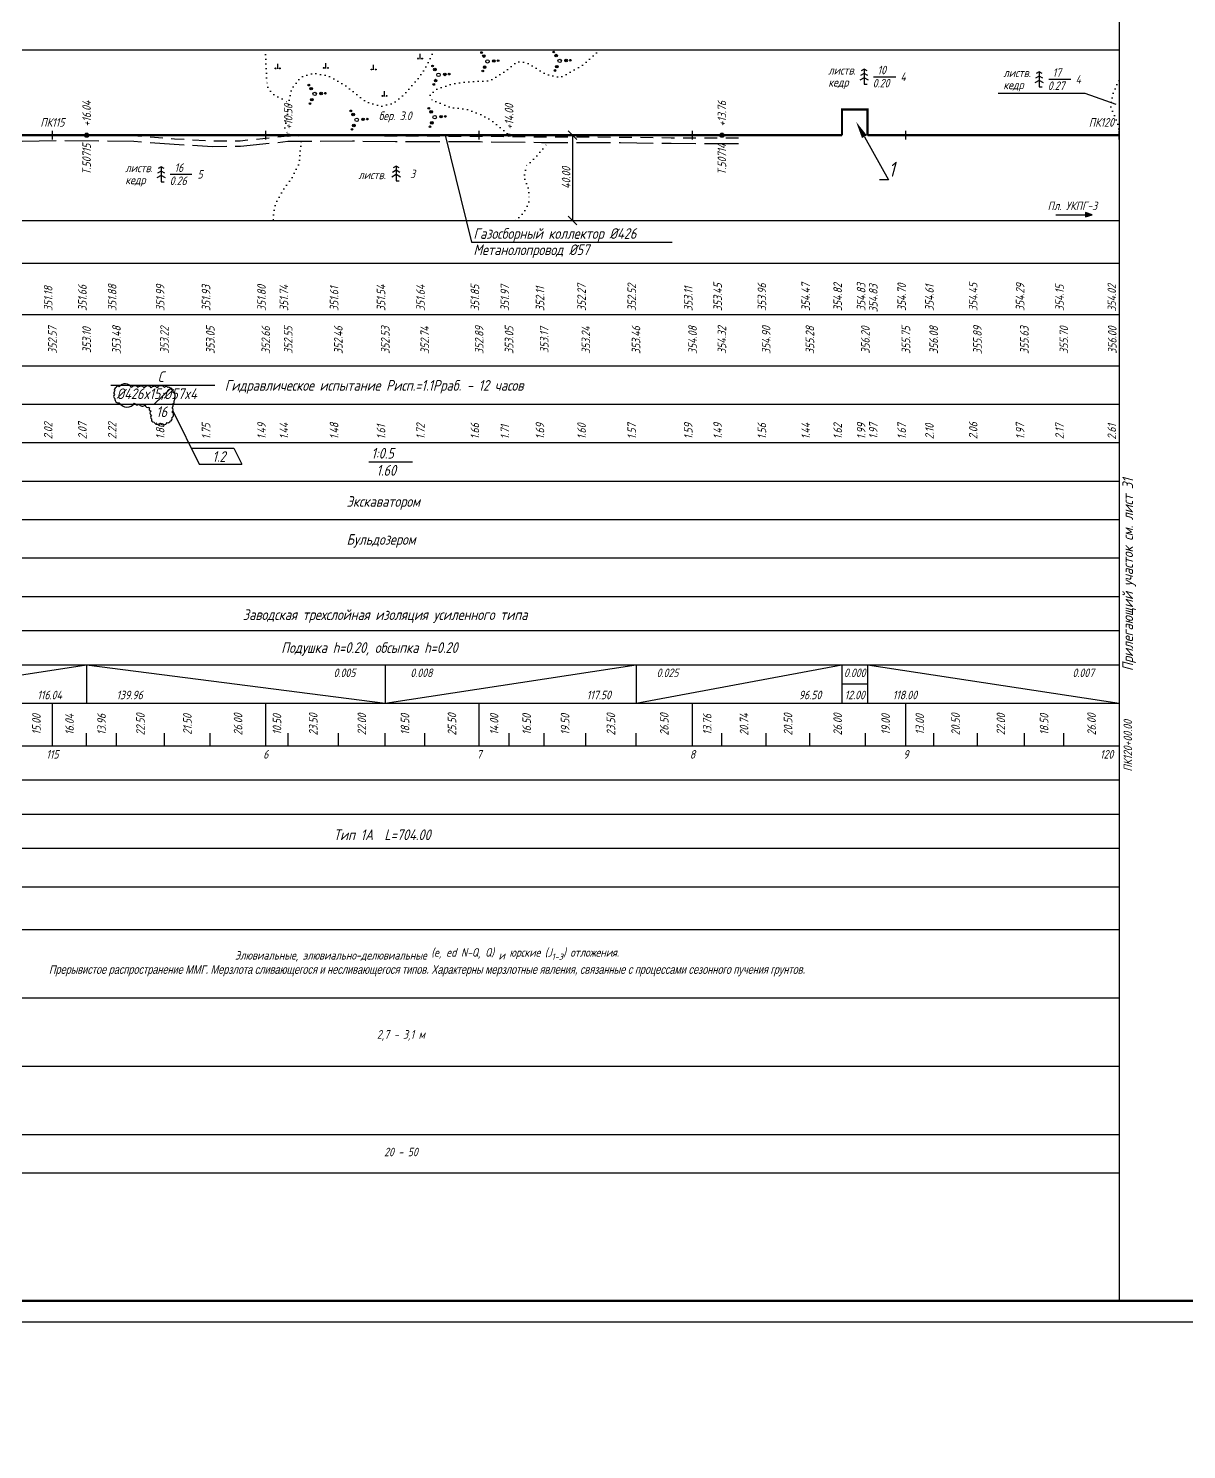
# Model space of a CAD drawing. Extents: x 0 to 1709, y -39 to 624.
# Drawn here: x 866.8 to 1138.2, y 0 to 332.8 of the extents above; entities that cross this region are included whole.
import ezdxf
from ezdxf import colors
from ezdxf.entities.mleader import LeaderData, LeaderLine
from ezdxf.enums import TextEntityAlignment as Align
from ezdxf.math import Vec2, Vec3

# ---------------------------------------------------------------- set-up
doc = ezdxf.new("R2010")
doc.units = 0
for name, pattern in [('ИИDash_30_20', [5, 3, -2]), ('ИИDash_80_20', [10, 8, -2]), ('ИИDot', [1, 0, -1])]:
    doc.linetypes.add(name, pattern=pattern)
for name, color, linetype in [('изм.1', 232, 'Continuous'), ('Отметки красные', 7, 'Continuous'), ('Подвал', 7, 'Continuous'), ('ТХ-Л', 140, 'Continuous')]:
    doc.layers.add(name, color=color, linetype=linetype)
doc.layers.add('ИИ_ОФОРМЛЕНИЕ_025', color=7, linetype='Continuous', lineweight=25)
doc.layers.add('ИИ_ПРОФИЛЬ_025', color=7, linetype='Continuous', lineweight=25)
doc.styles.add('1', font='simplex.shx', dxfattribs={"width": 0.8, "height": 1.5})
doc.styles.add('VNIPISIMPLEXCUR', font='simplex.shx', dxfattribs={"width": 0.8, "oblique": 15})
doc.dimstyles.new('ИИ-1000-м-dm$0', dxfattribs={"dimtxt": 2.5, "dimasz": 2.5, "dimexe": 1.25, "dimexo": 0, "dimgap": 1, "dimtad": 1, "dimtoh": 1, "dimzin": 1, "dimdsep": 46, "dimtxsty": 'VNIPISIMPLEXCUR', "dimblk": 'OBLIQUE', "dimcen": 2.5, "dimaunit": 1, "dimazin": 0, "dimtfac": 1, "dimtmove": 1, "dimatfit": 2, "dimfxl": 1, "dimarcsym": 0})
doc.dimstyles.new('ИИ-1000-м-dm$2', dxfattribs={"dimtxt": 2.5, "dimasz": 2.5, "dimexe": 1.25, "dimexo": 0, "dimgap": 1, "dimtad": 2, "dimtoh": 1, "dimzin": 1, "dimdsep": 46, "dimtxsty": 'VNIPISIMPLEXCUR', "dimcen": 2.5, "dimaunit": 1, "dimazin": 0, "dimtfac": 1, "dimtmove": 1, "dimatfit": 2, "dimfxl": 1, "dimarcsym": 0})

# ---------------------------------------------------------------- blocks, each defined once
blk = doc.blocks.new('ИИ053952')
at = {"linetype": 'Continuous', "lineweight": 25}
h = blk.add_hatch(color=0, dxfattribs=at)
edge = h.paths.add_edge_path()
edge.add_arc((-1.31, 2.13), 0.2, 0, 360)
h = blk.add_hatch(color=0, dxfattribs=at)
edge = h.paths.add_edge_path()
edge.add_arc((-0.79, 1.28), 0.3, 0, 360)
h = blk.add_hatch(color=0, dxfattribs=at)
edge = h.paths.add_edge_path()
edge.add_arc((1.5, 0.04), 0.3, 0, 360)
h = blk.add_hatch(color=0, dxfattribs=at)
edge = h.paths.add_edge_path()
edge.add_arc((2.5, 0.07), 0.2, 0, 360)
h = blk.add_hatch(color=0, dxfattribs=at)
edge = h.paths.add_edge_path()
edge.add_arc((-1.19, -2.2), 0.2, 0, 360)
h = blk.add_hatch(color=0, dxfattribs=at)
edge = h.paths.add_edge_path()
edge.add_arc((-0.71, -1.32), 0.3, 0, 360)
at = {"color": 0, "linetype": 'Continuous', "lineweight": 25}
for centre, radius in [((-1.31, 2.13), 0.2), ((-0.79, 1.28), 0.3), ((0, 0), 0.4), ((1.5, 0.04), 0.3), ((2.5, 0.07), 0.2), ((-1.19, -2.2), 0.2), ((-0.71, -1.32), 0.3)]:
    blk.add_circle(centre, radius, dxfattribs=at)
blk = doc.blocks.new('ИИ05407')
at = {"linetype": 'Continuous', "lineweight": 25}
h = blk.add_hatch(color=0, dxfattribs=at)
edge = h.paths.add_edge_path()
edge.add_arc((-0.5, 0.1), 0.1, 0, 360)
h = blk.add_hatch(color=0, dxfattribs=at)
edge = h.paths.add_edge_path()
edge.add_arc((0.5, 0.1), 0.1, 0, 360)
at = {"color": 0, "linetype": 'Continuous', "lineweight": 25}
blk.add_lwpolyline([(0, 0), (0, 1.2)], dxfattribs=at)
for centre in [(-0.5, 0.1), (0.5, 0.1)]:
    blk.add_circle(centre, 0.1, dxfattribs=at)
blk = doc.blocks.new('ИИ15008')
at = {"linetype": 'Continuous', "lineweight": 25}
blk.add_hatch(color=0, dxfattribs=at).paths.add_polyline_path([(0, 0), (1.5, -0.5), (1.5, 0.5)])
at = {"color": 0, "linetype": 'Continuous', "lineweight": 25}
blk.add_lwpolyline([(0, 0), (1.5, -0.5), (1.5, 0.5)], close=True, dxfattribs=at)
blk.add_lwpolyline([(8.5, 0), (0, 0)], dxfattribs=at)
blk = doc.blocks.new('ИИ053672А')
at = {"color": 0, "linetype": 'Continuous'}
for points in [[(0.7, 3.1), (0, 3.5), (-0.7, 3.1)], [(0, 3.5), (0, 0), (0.7, 0)], [(1, 0.92), (0, 1.5), (-1, 0.92)], [(0.85, 2.01), (0, 2.5), (-0.85, 2.01)]]:
    blk.add_lwpolyline(points, dxfattribs=at)
at = {"color": 0, "linetype": 'Continuous', "style": 'VNIPISIMPLEXCUR', "oblique": 15, "width": 0.8}
blk.add_attdef('RACE1', text='', height=2, dxfattribs=at).set_placement((-2, 2.25), align=Align.RIGHT)
blk.add_attdef('HEIGHT', (2, 2.25), '', height=2, dxfattribs=at)
blk.add_attdef('RACE2', text='', height=2, dxfattribs=at).set_placement((-2, 1.25), align=Align.TOP_RIGHT)
blk.add_attdef('THICKNESS', text='', height=2, dxfattribs=at).set_placement((2, 1.25), align=Align.TOP_LEFT)
blk.add_attdef('DISTANCE', text='', height=2, dxfattribs=at).set_placement((8.5, 1.75), align=Align.MIDDLE_LEFT)
blk = doc.blocks.new('ИИ03А2Х4')
at = {"color": 0, "linetype": 'Continuous', "lineweight": 25}
blk.add_lwpolyline([(0, 0), (0, 594), (1682, 594), (1682, 0)], close=True, dxfattribs=at)
at = {"color": 0, "linetype": 'Continuous', "lineweight": 50}
blk.add_lwpolyline([(20, 5), (20, 589), (1677, 589), (1677, 5)], close=True, dxfattribs=at)
at = {"color": 0, "linetype": 'Continuous', "style": 'VNIPISIMPLEXCUR', "oblique": 15, "width": 0.8, "flags": 8}
blk.add_attdef('FORMAT', text='', height=2.5, dxfattribs=at).set_placement((1677, 1.25), align=Align.RIGHT)
blk = doc.blocks.new('ИИ15002')
at = {"linetype": 'Continuous', "lineweight": 25}
h = blk.add_hatch(color=0, dxfattribs=at)
edge = h.paths.add_edge_path()
edge.add_arc((0, 0), 0.3, 0, 360)
at = {"color": 0, "linetype": 'Continuous', "lineweight": 25}
blk.add_circle((0, 0), 0.3, dxfattribs=at)
at = {"color": 0, "linetype": 'Continuous', "style": 'VNIPISIMPLEXCUR', "oblique": 15, "width": 0.8}
blk.add_attdef('STATIONING', (1, 1.3), '', height=2, rotation=90, dxfattribs=at)
at = {"color": 7, "linetype": 'Continuous', "style": 'VNIPISIMPLEXCUR', "oblique": 15, "width": 0.8}
blk.add_attdef('HEIGHT', text='', height=2, dxfattribs=at).set_placement((0, -1.3), align=Align.TOP_CENTER)
blk = doc.blocks.new('*D28')
at = {"layer": 'Defpoints', "color": 0, "transparency": 16777216}
for p in [(776.65, 327.81), (778.93, 312.4), (122.44, 307.81), (1072.44, 307.81), (775.73, 287.81)]:
    blk.add_point(p, dxfattribs=at)
at = {"layer": 'ИИ_ПРОФИЛЬ_025', "color": 0, "lineweight": -2, "transparency": 16777216}
for p, q in [((780.01, 311.54), (784.53, 316.17)), ((784.53, 316.17), (792.1, 316.17))]:
    blk.add_line(p, q, dxfattribs=at)
blk.add_arc((776.19, 307.81), 5.34, 21.5746, 67.1139, dxfattribs=at)
at = {"layer": 'ИИ_ПРОФИЛЬ_025', "color": 0, "transparency": 16777216}
for points in [[(778.2, 312.41), (778.34, 313.06), (776.31, 313.15)], [(781.48, 309.84), (780.83, 309.71), (781.53, 307.81)]]:
    blk.add_solid(points, dxfattribs=at)
at = {"layer": 'ИИ_ПРОФИЛЬ_025', "color": 0, "transparency": 16777216, "insert": (788.56, 317.86), "char_height": 2, "attachment_point": 5, "style": 'VNIPISIMPLEXCUR'}
blk.add_mtext("88°41'", dxfattribs=at)
blk = doc.blocks.new('_Oblique')
at = {"color": 0, "linetype": 'ByBlock', "lineweight": -2}
blk.add_line((-0.5, -0.5), (0.5, 0.5), dxfattribs=at)
blk = doc.blocks.new('*D29')
at = {"layer": 'Defpoints', "color": 0, "transparency": 16777216}
for p in [(994.3, 307.81), (994.3, 287.81), (994.31, 287.81)]:
    blk.add_point(p, dxfattribs=at)
at = {"layer": 'ИИ_ПРОФИЛЬ_025', "color": 0, "lineweight": -2, "transparency": 16777216}
for p, q in [((994.3, 307.81), (995.56, 307.81)), ((994.31, 307.81), (994.31, 287.81)), ((994.3, 287.81), (995.56, 287.81))]:
    blk.add_line(p, q, dxfattribs=at)
at = {"layer": 'ИИ_ПРОФИЛЬ_025', "color": 0, "lineweight": -2, "transparency": 16777216, "xscale": 2, "yscale": 2, "zscale": 2}
for p, rotation in [((994.31, 307.81), 90), ((994.31, 287.81), 270)]:
    blk.add_blockref('_Oblique', p, dxfattribs=dict(at, rotation=rotation))
at = {"layer": 'ИИ_ПРОФИЛЬ_025', "color": 0, "transparency": 16777216, "insert": (992.81, 297.81), "char_height": 2, "attachment_point": 5, "rotation": 90, "style": 'VNIPISIMPLEXCUR'}
blk.add_mtext('40.00', dxfattribs=at)

msp = doc.modelspace()

# ---------------------------------------------------------------- linework, layer by layer
at = {"layer": 'изм.1'}
msp.add_line((896.2896, 244.81), (900.012, 248.4316), dxfattribs=at)
msp.add_lwpolyline([(888.0908, 248.9081, 0.52056705), (887.3454, 248.7219, 0.52056705), (887.0349, 247.853, 0.52056705), (886.9728, 247.1082, 0.52056705), (887.097, 246.1152, 0.52056705), (888.0908, 245.1222, 0.52056705), (891.6933, 245.0601, 0.52056705), (892.7492, 244.8119, 0.52056705), (894.1778, 244.6257, 0.52056705), (895.0474, 244.1292, 0.52056705), (895.1716, 243.943, 0.52056705), (895.4821, 243.2603, 0.52056705), (895.6685, 242.2052, 0.52056705), (895.6685, 241.3984, 0.52056705), (896.2896, 240.5916, 0.52056705), (897.6561, 240.3433, 0.52056705), (899.3331, 240.5295, 0.52056705), (900.0163, 240.8398, 0.52056705), (900.4511, 241.6466, 0.52056705), (900.4511, 243.012, 0.52056705), (900.5132, 244.0051, 0.52056705), (900.5753, 244.8739, 0.52056705), (900.948, 245.6187, 0.52056705), (901.0101, 246.2393, 0.52056705), (900.6996, 247.5427, 0.52056705), (900.6996, 247.915, 0.52056705), (900.5753, 248.1633, 0.52056705), (900.0785, 248.4736, 0.52056705), (899.5194, 248.7219, 0.52056705), (898.712, 248.7219, 0.52056705), (896.9728, 248.6598, 0.52056705), (895.6064, 248.6598, 0.52056705), (893.9293, 248.6598, 0.52056705), (892.5008, 248.7219, 0.52056705), (891.0101, 248.7219, 0.52056705)], format="xyb", close=True, dxfattribs=at)
for points in [[(900.6701, 243.244), (906.8343, 230.754), (916.8343, 230.754)], [(904.9834, 234.5498), (914.9834, 234.5498), (916.8343, 230.754)]]:
    msp.add_lwpolyline(points, dxfattribs=at)
at = {"layer": 'ИИ_ПРОФИЛЬ_025', "flags": 128}
for points in [[(1122.4412, 337.81), (1122.4412, 34.81)], [(122.4412, 327.81), (1122.4412, 327.81)], [(1064.8643, 321.5024), (1070.0771, 321.5024)], [(1105.8883, 320.9065), (1111.101, 320.9065)], [(1094.0899, 317.6377), (1114.3801, 317.6377), (1121.6549, 315.0813)], [(791.4412, 307.81), (1057.4412, 307.81)], [(872.4412, 306.81), (872.4412, 308.81)], [(922.4412, 306.81), (922.4412, 308.81)], [(972.4412, 306.81), (972.4412, 308.81)], [(1022.4412, 306.81), (1022.4412, 308.81)], [(1063.4412, 307.81), (1072.4412, 307.81)], [(1072.4412, 306.81), (1072.4412, 308.81)], [(1072.4412, 307.81), (1122.4412, 307.81)], [(1122.4412, 306.81), (1122.4412, 308.81)], [(900.0426, 298.6629), (905.0874, 298.6629)], [(122.4412, 287.821), (1122.4412, 287.821)], [(122.4412, 287.81), (1122.4412, 287.81)], [(782.4412, 277.81), (1122.4412, 277.81)], [(782.4412, 265.81), (1122.4412, 265.81)], [(782.4412, 253.81), (1122.4412, 253.81)], [(782.4412, 244.81), (1122.4412, 244.81)], [(782.4412, 235.81), (1122.4412, 235.81)], [(782.4412, 226.81), (1122.4412, 226.81)], [(782.4412, 217.81), (1122.4412, 217.81)], [(782.4412, 208.81), (1122.4412, 208.81)], [(782.4412, 199.81), (1122.4412, 199.81)], [(782.4412, 191.81), (1122.4412, 191.81)], [(782.4412, 183.81), (1122.4412, 183.81)], [(122.4412, 174.81), (1122.4412, 174.81)], [(872.4412, 164.81), (872.4412, 174.81)], [(922.4412, 164.81), (922.4412, 174.81)], [(972.4412, 164.81), (972.4412, 174.81)], [(1022.4412, 164.81), (1022.4412, 174.81)], [(1072.4412, 164.81), (1072.4412, 174.81)], [(880.4612, 164.81), (880.4612, 167.81)], [(887.4412, 164.81), (887.4412, 167.81)], [(898.6912, 164.81), (898.6912, 167.81)], [(909.4412, 164.81), (909.4412, 167.81)], [(927.6912, 164.81), (927.6912, 167.81)], [(939.4412, 164.81), (939.4412, 167.81)], [(950.4412, 164.81), (950.4412, 167.81)], [(959.6912, 164.81), (959.6912, 167.81)], [(979.4412, 164.81), (979.4412, 167.81)], [(987.6912, 164.81), (987.6912, 167.81)], [(997.4412, 164.81), (997.4412, 167.81)], [(1009.1912, 164.81), (1009.1912, 167.81)], [(1029.3212, 164.81), (1029.3212, 167.81)], [(1039.6912, 164.81), (1039.6912, 167.81)], [(1049.9412, 164.81), (1049.9412, 167.81)], [(1062.9412, 164.81), (1062.9412, 167.81)], [(1078.9412, 164.81), (1078.9412, 167.81)], [(1089.1912, 164.81), (1089.1912, 167.81)], [(1100.1912, 164.81), (1100.1912, 167.81)], [(1109.4412, 164.81), (1109.4412, 167.81)], [(122.4412, 164.81), (1122.4412, 164.81)], [(782.4412, 156.81), (1122.4412, 156.81)], [(782.4412, 148.81), (1122.4412, 148.81)], [(782.4412, 140.81), (1122.4412, 140.81)], [(782.4412, 131.81), (1122.4412, 131.81)], [(782.4412, 121.81), (1122.4412, 121.81)], [(782.4412, 105.81), (1122.4412, 105.81)], [(782.4412, 89.81), (1122.4412, 89.81)], [(782.4412, 73.81), (1122.4412, 73.81)], [(122.4412, 64.81), (1122.4412, 64.81)], [(122.4412, 34.81), (1122.4412, 34.81)]]:
    msp.add_lwpolyline(points, dxfattribs=at)
at = {"layer": 'ИИ_ПРОФИЛЬ_025', "linetype": 'ИИDot', "flags": 128}
for points in [[(922.4828, 327.81), (922.3653, 326.7442), (922.4199, 325.6205), (922.6789, 320.4438), (922.6789, 320.4438), (922.7625, 319.7527), (922.9444, 319.0596), (923.4011, 318.3213), (924.2675, 317.4169), (924.9478, 317.0088), (925.8822, 316.5165), (926.5624, 316.1084), (927.3206, 315.6593), (927.8094, 315.3656)], [(961.8516, 327.81), (961.1939, 326.2165), (959.651, 323.2875), (957.9499, 320.8695), (954.7863, 317.2976), (952.4603, 315.3156), (949.3999, 314.5759), (945.9136, 315.664), (941.0072, 319.5315), (937.1211, 321.6856), (933.6257, 322.351), (930.6885, 321.4394), (928.5161, 318.7351), (927.8094, 315.3656), (927.578, 313.589), (927.4933, 312.0455), (926.8441, 309.6279), (927.8629, 307.5927)], [(1000.7874, 327.81), (996.5288, 324.0875), (991.4876, 321.3156), (988.0512, 322.0821), (983.4946, 324.862), (981.2828, 324.9834), (978.8484, 322.9846), (974.8811, 320.5185), (971.2003, 320.4262), (968.4881, 320.1445), (965.8153, 319.735), (962.5345, 318.5768), (960.9002, 317.2996), (961.3397, 316.1059), (965.8248, 314.2777), (969.3688, 313.9075), (972.7668, 312.652), (975.0246, 311.4626), (977.436, 309.5509), (979.8827, 307.4258)], [(1122.4412, 320.6039), (1122.0106, 319.9496), (1120.9276, 317.5137), (1120.3499, 314.6112), (1121.3142, 312.4498), (1121.8097, 311.183), (1122.2118, 310.0944), (1122.4412, 307.845), (1122.4412, 307.845)], [(930.7302, 306.311), (930.4696, 303.826), (930.3717, 302.2207), (930.089, 300.873), (928.5881, 297.9224), (927.8676, 296.8588), (926.365, 294.8176), (925.3732, 292.935), (924.6459, 291.5543), (924.1156, 288.5199), (924.2015, 287.81)], [(980.894, 287.81), (980.9132, 287.821), (982.4389, 289.2648), (983.479, 290.6588), (984.0699, 291.9819), (984.1881, 292.6434), (984.1881, 293.3286), (983.8638, 295.7718), (982.948, 297.874), (983.5698, 300.7184), (985.5026, 302.4673), (986.899, 304.0938), (988.5087, 306.0356)]]:
    msp.add_lwpolyline(points, dxfattribs=at)
at = {"layer": 'ИИ_ПРОФИЛЬ_025', "linetype": 'ИИDash_30_20', "flags": 128}
msp.add_lwpolyline([(1033.2188, 307.0722), (1017.4458, 307.1247), (1005.548, 307.2996), (987.0782, 307.3386), (972.6839, 307.513), (952.8316, 307.5716), (942.7412, 307.6879), (927.5604, 307.5908), (916.4063, 306.4367), (909.9483, 306.4061), (901.0411, 306.8919), (891.5764, 307.6527), (884.2003, 307.7157), (874.6276, 307.8042), (864.2538, 307.636), (850.3248, 307.6362), (837.6924, 307.7329), (830.4786, 307.6499), (824.5422, 307.6511), (823.8861, 307.6706), (810.7739, 307.8355), (801.2462, 307.8989), (798.6287, 307.9181)], dxfattribs=at)
at = {"layer": 'ИИ_ПРОФИЛЬ_025', "linetype": 'ИИDash_80_20', "flags": 128}
msp.add_lwpolyline([(1033.2144, 305.7722), (1017.4341, 305.8247), (1005.5371, 305.9996), (987.0689, 306.0386), (972.6741, 306.213), (952.8222, 306.2716), (942.7379, 306.3878), (927.6316, 306.2912), (916.4764, 305.137), (909.9159, 305.1059), (900.9537, 305.5947), (891.5187, 306.3531), (884.1892, 306.4157), (874.6322, 306.5041), (864.2643, 306.336), (850.3198, 306.3362), (837.6949, 306.4329), (830.486, 306.3499), (824.5227, 306.3511), (823.0251, 306.3958), (816.2538, 306.5978)], dxfattribs=at)
at = {"layer": 'ИИ_ПРОФИЛЬ_025'}
for centre in [(880.4612, 307.81), (1029.3212, 307.81)]:
    msp.add_circle(centre, 0.5, dxfattribs=at)
at = {"layer": 'Подвал'}
for p, q in [((822.4412, 174.81), (880.4612, 183.81)), ((880.4612, 183.81), (880.4612, 174.81)), ((880.4612, 183.81), (880.4612, 174.81)), ((880.4612, 183.81), (950.4412, 174.81)), ((950.4412, 183.81), (950.4412, 174.81)), ((950.4412, 183.81), (950.4412, 174.81)), ((950.4412, 174.81), (1009.1912, 183.81)), ((1009.1912, 183.81), (1009.1912, 174.81)), ((1009.1912, 183.81), (1009.1912, 174.81)), ((1009.1912, 174.81), (1057.4412, 183.81)), ((1057.4412, 183.81), (1057.4412, 174.81)), ((1057.4412, 183.81), (1057.4412, 174.81)), ((1063.4412, 183.81), (1063.4412, 174.81)), ((1063.4412, 183.81), (1063.4412, 174.81)), ((1063.4412, 183.81), (1122.4412, 174.81)), ((1122.4412, 183.81), (1122.4412, 174.81)), ((1122.4412, 183.81), (1122.4412, 174.81)), ((1057.4412, 179.31), (1063.4412, 179.31))]:
    msp.add_line(p, q, dxfattribs=at)
at = {"layer": 'ТХ-Л', "const_width": 0.5}
for points in [[(1057.4412, 307.81), (1057.4412, 313.81), (1063.4412, 313.81), (1063.4412, 307.81)], [(791.4412, 307.81), (1057.4412, 307.81)], [(1063.4412, 307.81), (1122.4412, 307.81)]]:
    msp.add_lwpolyline(points, dxfattribs=at)
at = {"layer": 'ТХ-Л', "flags": 128}
msp.add_lwpolyline([(964.4824, 307.81), (970.6063, 282.7484), (1017.6952, 282.7484)], dxfattribs=at)
at = {"layer": 'ТХ-Л'}
for points in [[(886.1128, 249.2436), (910.5009, 249.2436)], [(946.5844, 231.3089), (956.8411, 231.3089)]]:
    msp.add_lwpolyline(points, dxfattribs=at)

# ---------------------------------------------------------------- block references
at = {"layer": 'ИИ_ОФОРМЛЕНИЕ_025'}
msp.add_blockref('ИИ03А2Х4', (27.4412, 29.81), dxfattribs=at)
at = {"layer": 'ИИ_ПРОФИЛЬ_025'}
for name, p, rotation in [('ИИ05407', (958.5999, 325.6396), 359.9999260363045), ('ИИ053952', (974.3889, 325.0875), 242.2202038140823), ('ИИ053952', (991.3036, 325.2003), 242.2202038140823), ('ИИ05407', (925.2377, 323.3537), 359.9999260363045), ('ИИ05407', (936.5221, 323.4604), 359.9999260363045), ('ИИ05407', (947.7034, 323.0848), 359.9999260363045), ('ИИ053952', (962.9077, 321.9415), 242.2202038140823), ('ИИ053952', (933.8988, 317.4651), 242.2202038140823), ('ИИ05407', (950.2594, 316.8995), 359.9999260363045), ('ИИ053952', (943.7365, 311.4098), 242.2202038140823), ('ИИ053952', (962.0141, 312.0309), 242.2202038140823), ('ИИ15008', (1116.0561, 289.1839), 180)]:
    msp.add_blockref(name, p, dxfattribs=dict(at, rotation=rotation))
ref = msp.add_blockref('ИИ053672А', (1062.6608, 319.746), dxfattribs=dict(at, rotation=359.9999260363045))
ref.add_attrib('RACE1', 'листв.', dxfattribs={"layer": '0', "color": 0, "linetype": 'Continuous', "height": 2, "rotation": 359.999926, "style": 'VNIPISIMPLEXCUR', "oblique": 15, "width": 0.8}).set_placement((1060.6608, 321.996), align=Align.RIGHT)
ref.add_attrib('RACE2', 'кедр', dxfattribs={"layer": '0', "color": 0, "linetype": 'Continuous', "height": 2, "rotation": 359.999926, "style": 'VNIPISIMPLEXCUR', "oblique": 15, "width": 0.8}).set_placement((1058.9785, 321.1745), align=Align.TOP_RIGHT)
ref.add_attrib('HEIGHT', '10', (1065.779, 322.0627), dxfattribs={"layer": '0', "color": 0, "linetype": 'Continuous', "height": 2, "rotation": 359.999926, "style": 'VNIPISIMPLEXCUR', "oblique": 15, "width": 0.8})
ref.add_attrib('THICKNESS', '0.20', dxfattribs={"layer": '0', "color": 0, "linetype": 'Continuous', "height": 2, "rotation": 359.999926, "style": 'VNIPISIMPLEXCUR', "oblique": 15, "width": 0.8}).set_placement((1064.6608, 320.996), align=Align.TOP_LEFT)
ref.add_attrib('DISTANCE', '4', dxfattribs={"layer": '0', "color": 0, "linetype": 'Continuous', "height": 2, "rotation": 359.999926, "style": 'VNIPISIMPLEXCUR', "oblique": 15, "width": 0.8}).set_placement((1071.1608, 321.496), align=Align.MIDDLE_LEFT)
ref = msp.add_blockref('ИИ053672А', (1103.6847, 319.1501), dxfattribs=dict(at, rotation=359.9999260363045))
ref.add_attrib('RACE1', 'листв.', dxfattribs={"layer": '0', "color": 0, "linetype": 'Continuous', "height": 2, "rotation": 359.999926, "style": 'VNIPISIMPLEXCUR', "oblique": 15, "width": 0.8}).set_placement((1101.6847, 321.4001), align=Align.RIGHT)
ref.add_attrib('RACE2', 'кедр', dxfattribs={"layer": '0', "color": 0, "linetype": 'Continuous', "height": 2, "rotation": 359.999926, "style": 'VNIPISIMPLEXCUR', "oblique": 15, "width": 0.8}).set_placement((1100.0024, 320.5786), align=Align.TOP_RIGHT)
ref.add_attrib('HEIGHT', '17', (1106.8029, 321.4668), dxfattribs={"layer": '0', "color": 0, "linetype": 'Continuous', "height": 2, "rotation": 359.999926, "style": 'VNIPISIMPLEXCUR', "oblique": 15, "width": 0.8})
ref.add_attrib('THICKNESS', '0.27', dxfattribs={"layer": '0', "color": 0, "linetype": 'Continuous', "height": 2, "rotation": 359.999926, "style": 'VNIPISIMPLEXCUR', "oblique": 15, "width": 0.8}).set_placement((1105.6847, 320.4001), align=Align.TOP_LEFT)
ref.add_attrib('DISTANCE', '4', dxfattribs={"layer": '0', "color": 0, "linetype": 'Continuous', "height": 2, "rotation": 359.999926, "style": 'VNIPISIMPLEXCUR', "oblique": 15, "width": 0.8}).set_placement((1112.1847, 320.9001), align=Align.MIDDLE_LEFT)
for p, values in [((927.6912, 307.81), {'STATIONING': '+10.50'}), ((979.4412, 307.81), {'STATIONING': '+14.00'})]:
    msp.add_blockref('ИИ15002', p, dxfattribs=at).add_auto_attribs(values)
ref = msp.add_blockref('ИИ053672А', (897.9295, 296.8884), dxfattribs=dict(at, rotation=359.9999260363045))
ref.add_attrib('RACE1', 'листв.', dxfattribs={"layer": '0', "color": 0, "linetype": 'Continuous', "height": 2, "rotation": 359.999926, "style": 'VNIPISIMPLEXCUR', "oblique": 15, "width": 0.8}).set_placement((895.9295, 299.1384), align=Align.RIGHT)
ref.add_attrib('RACE2', 'кедр', dxfattribs={"layer": '0', "color": 0, "linetype": 'Continuous', "height": 2, "rotation": 359.999926, "style": 'VNIPISIMPLEXCUR', "oblique": 15, "width": 0.8}).set_placement((894.2472, 298.3169), align=Align.TOP_RIGHT)
ref.add_attrib('HEIGHT', '16', (901.0477, 299.2051), dxfattribs={"layer": '0', "color": 0, "linetype": 'Continuous', "height": 2, "rotation": 359.999926, "style": 'VNIPISIMPLEXCUR', "oblique": 15, "width": 0.8})
ref.add_attrib('THICKNESS', '0.26', dxfattribs={"layer": '0', "color": 0, "linetype": 'Continuous', "height": 2, "rotation": 359.999926, "style": 'VNIPISIMPLEXCUR', "oblique": 15, "width": 0.8}).set_placement((899.9295, 298.1384), align=Align.TOP_LEFT)
ref.add_attrib('DISTANCE', '5', dxfattribs={"layer": '0', "color": 0, "linetype": 'Continuous', "height": 2, "rotation": 359.999926, "style": 'VNIPISIMPLEXCUR', "oblique": 15, "width": 0.8}).set_placement((906.4295, 298.6384), align=Align.MIDDLE_LEFT)
ref = msp.add_blockref('ИИ053672А', (952.9998, 297.0907), dxfattribs=dict(at, rotation=359.9999260363045))
ref.add_attrib('RACE1', 'листв.', dxfattribs={"layer": '0', "color": 0, "linetype": 'Continuous', "height": 2, "rotation": 359.999926, "style": 'VNIPISIMPLEXCUR', "oblique": 15, "width": 0.8}).set_placement((950.5425, 297.508), align=Align.RIGHT)
ref.add_attrib('HEIGHT', '3', (956.264, 297.7478), dxfattribs={"layer": '0', "color": 0, "linetype": 'Continuous', "height": 2, "rotation": 359.999926, "style": 'VNIPISIMPLEXCUR', "oblique": 15, "width": 0.8})

# ---------------------------------------------------------------- texts
at = {"layer": 'изм.1', "char_height": 2.5, "style": 'VNIPISIMPLEXCUR'}
for s, insert, attachment_point in [('16', (896.7513, 244.2901), 1), ('1.2', (913.0057, 233.7884), 3)]:
    msp.add_mtext_dynamic_manual_height_columns(s, width=6.563246, gutter_width=25, heights=[0], dxfattribs=dict(at, insert=insert, attachment_point=attachment_point))
at = {"layer": 'ИИ_ПРОФИЛЬ_025', "style": 'VNIPISIMPLEXCUR', "oblique": 15, "width": 0.8}
for s, p in [('+16.04', (880.4612, 309.81)), ('+13.76', (1029.3212, 309.81))]:
    msp.add_text(s, height=2, rotation=90, dxfattribs=at).set_placement(p, align=Align.MIDDLE_LEFT)
msp.add_text('бер. 3.0', height=2, rotation=359.999926, dxfattribs=at).set_placement((948.9143, 311.3581))
for s, p in [('ПК115', (872.4412, 309.81)), ('ПК120', (1118.2413, 309.81)), ('115', (872.4412, 161.81)), ('6', (922.4412, 161.81)), ('7', (972.4412, 161.81)), ('8', (1022.4412, 161.81)), ('9', (1072.4412, 161.81)), ('120', (1119.4743, 161.81))]:
    msp.add_text(s, height=2, dxfattribs=at).set_placement(p, align=Align.CENTER)
for s, p in [('Т.50715', (880.4612, 305.81)), ('Т.50714', (1029.3212, 305.81))]:
    msp.add_text(s, height=2, rotation=90, dxfattribs=at).set_placement(p, align=Align.MIDDLE_RIGHT)
msp.add_text('Пл. УКПГ-3', height=2, dxfattribs=at).set_placement((1105.6318, 290.2624))
for s, rotation, p in [('352.57', 90, (873.4412, 259.81)), ('353.10', 90, (881.4612, 259.81)), ('353.48', 90, (888.4412, 259.81)), ('353.22', 90, (899.6912, 259.81)), ('353.05', 90, (910.4412, 259.81)), ('352.66', 90, (923.4412, 259.81)), ('352.55', 90, (928.6912, 259.81)), ('352.46', 90, (940.4412, 259.81)), ('352.53', 90, (951.4412, 259.81)), ('352.74', 90, (960.6912, 259.81)), ('352.89', 90, (973.4412, 259.81)), ('353.05', 90, (980.4412, 259.81)), ('353.17', 90, (988.6912, 259.81)), ('353.24', 90, (998.4412, 259.81)), ('353.46', 90, (1010.1912, 259.81)), ('354.08', 90, (1023.4412, 259.81)), ('354.32', 90, (1030.3212, 259.81)), ('354.90', 90, (1040.6912, 259.81)), ('355.28', 90, (1050.9412, 259.81)), ('356.20', 90, (1063.9412, 259.81)), ('355.75', 90, (1073.4412, 259.81)), ('356.08', 90, (1079.9412, 259.81)), ('355.89', 90, (1090.1912, 259.81)), ('355.63', 90, (1101.1912, 259.81)), ('355.70', 90, (1110.4412, 259.81)), ('356.00', 90, (1121.7944, 259.81)), ('ПК120+00.00', 90.0052, (1125.4412, 164.8103))]:
    msp.add_text(s, height=2, rotation=rotation, dxfattribs=at).set_placement(p, align=Align.CENTER)
for s, p in [('15.00', (868.6912, 169.81)), ('16.04', (876.4512, 169.81)), ('13.96', (883.9512, 169.81)), ('22.50', (893.0662, 169.81)), ('21.50', (904.0662, 169.81)), ('26.00', (915.9412, 169.81)), ('10.50', (925.0662, 169.81)), ('23.50', (933.5662, 169.81)), ('22.00', (944.9412, 169.81)), ('18.50', (955.0662, 169.81)), ('25.50', (966.0662, 169.81)), ('14.00', (975.9412, 169.81)), ('16.50', (983.5662, 169.81)), ('19.50', (992.5662, 169.81)), ('23.50', (1003.3162, 169.81)), ('26.50', (1015.8162, 169.81)), ('13.76', (1025.8812, 169.81)), ('20.74', (1034.5062, 169.81)), ('20.50', (1044.8162, 169.81)), ('26.00', (1056.4412, 169.81)), ('19.00', (1067.6912, 169.81)), ('13.00', (1075.6912, 169.81)), ('20.50', (1084.0662, 169.81)), ('22.00', (1094.6912, 169.81)), ('18.50', (1104.8162, 169.81)), ('26.00', (1115.9412, 169.81))]:
    msp.add_text(s, height=2, rotation=90, dxfattribs=at).set_placement(p, align=Align.MIDDLE_CENTER)
for s, p in [('2,7 - 3,1 м', (954.1111, 98.2289)), ('20 - 50', (954.1111, 70.6865))]:
    msp.add_text(s, height=2, dxfattribs=at).set_placement(p, align=Align.TOP_CENTER)
at = {"layer": 'ИИ_ПРОФИЛЬ_025', "insert": (960.217, 116.7468), "char_height": 2, "width": 248.670138, "attachment_point": 2, "style": 'VNIPISIMPLEXCUR'}
msp.add_mtext('Элювиальные, элювиально-делювиальные {\\A1;(e, ed N-Q, Q)} и {\\A1;юрские (J\\H0.7x;\\S^ 1-3;\\H1.4286x;) отложения.\\P\\Fc:\\3dservice\\simplex|c204;\\H0.99998x;Прерывистое распространение ММГ. Мерзлота сливающегося и несливающегося типов. Характерны мерзлотные явления, связанные с процессами сезонного пучения грунтов.}', dxfattribs=at)
at = {"layer": 'Отметки красные', "char_height": 2, "attachment_point": 7, "rotation": 89.999982, "style": 'VNIPISIMPLEXCUR'}
for s, insert in [('\\W0.800;\\W0.8;\\Q15.0;351.66', (880.4612, 266.61)), ('\\W0.800;\\W0.8;\\Q15.0;351.88', (887.4412, 266.61)), ('\\W0.800;\\W0.8;\\Q15.0;351.99', (898.6912, 266.61)), ('\\W0.800;\\W0.8;\\Q15.0;351.93', (909.4412, 266.61)), ('\\W0.800;\\W0.8;\\Q15.0;351.80', (922.4412, 266.61)), ('\\W0.800;\\W0.8;\\Q15.0;351.85', (972.4412, 266.61)), ('\\W0.800;\\W0.8;\\Q15.0;351.97', (979.4412, 266.61)), ('\\W0.800;\\W0.8;\\Q15.0;352.27', (997.4412, 266.61)), ('\\W0.800;\\W0.8;\\Q15.0;352.52', (1009.1912, 266.61)), ('\\W0.800;\\W0.8;\\Q15.0;353.45', (1029.3212, 266.61)), ('\\W0.800;\\W0.8;\\Q15.0;353.96', (1039.6912, 266.61)), ('\\W0.800;\\W0.8;\\Q15.0;354.47', (1049.9412, 266.61)), ('\\W0.800;\\W0.8;\\Q15.0;354.82', (1057.4412, 266.61)), ('\\W0.800;\\W0.8;\\Q15.0;354.83', (1062.9412, 266.61)), ('\\W0.800;\\W0.8;\\Q15.0;354.83', (1065.7894, 266.3201)), ('\\W0.800;\\W0.8;\\Q15.0;354.70', (1072.4412, 266.61)), ('\\W0.800;\\W0.8;\\Q15.0;354.61', (1078.9412, 266.61)), ('\\W0.800;\\W0.8;\\Q15.0;354.45', (1089.1912, 266.61)), ('\\W0.800;\\W0.8;\\Q15.0;354.29', (1100.1912, 266.61)), ('\\W0.800;\\W0.8;\\Q15.0;354.15', (1109.4412, 266.61)), ('\\W0.800;\\W0.8;\\Q15.0;354.02', (1121.6819, 266.5016)), ('\\W0.800;\\W0.8;\\Q15.0;351.18', (872.4412, 266.61)), ('\\W0.800;\\W0.8;\\Q15.0;351.74', (927.6912, 266.61)), ('\\W0.800;\\W0.8;\\Q15.0;351.61', (939.4412, 266.61)), ('\\W0.800;\\W0.8;\\Q15.0;351.54', (950.4412, 266.61)), ('\\W0.800;\\W0.8;\\Q15.0;351.64', (959.6912, 266.61)), ('\\W0.800;\\W0.8;\\Q15.0;352.11', (987.6912, 266.61)), ('\\W0.800;\\W0.8;\\Q15.0;353.11', (1022.4412, 266.61))]:
    msp.add_mtext(s, dxfattribs=dict(at, insert=insert))
at = {"layer": 'Подвал', "char_height": 2, "attachment_point": 7, "rotation": 89.999982, "style": 'VNIPISIMPLEXCUR'}
for s, insert in [('\\W0.800;\\W0.8;\\Q15.0;2.02', (872.4412, 236.61)), ('\\W0.800;\\W0.8;\\Q15.0;2.07', (880.4612, 236.61)), ('\\W0.800;\\W0.8;\\Q15.0;2.22', (887.4412, 236.61)), ('\\W0.800;\\W0.8;\\Q15.0;1.86', (898.6912, 236.61)), ('\\W0.800;\\W0.8;\\Q15.0;1.75', (909.4412, 236.61)), ('\\W0.800;\\W0.8;\\Q15.0;1.49', (922.4412, 236.61)), ('\\W0.800;\\W0.8;\\Q15.0;1.44', (927.6912, 236.61)), ('\\W0.800;\\W0.8;\\Q15.0;1.48', (939.4412, 236.61)), ('\\W0.800;\\W0.8;\\Q15.0;1.61', (950.4412, 236.61)), ('\\W0.800;\\W0.8;\\Q15.0;1.72', (959.6912, 236.61)), ('\\W0.800;\\W0.8;\\Q15.0;1.66', (972.4412, 236.61)), ('\\W0.800;\\W0.8;\\Q15.0;1.71', (979.4412, 236.61)), ('\\W0.800;\\W0.8;\\Q15.0;1.69', (987.6912, 236.61)), ('\\W0.800;\\W0.8;\\Q15.0;1.60', (997.4412, 236.61)), ('\\W0.800;\\W0.8;\\Q15.0;1.57', (1009.1912, 236.61)), ('\\W0.800;\\W0.8;\\Q15.0;1.59', (1022.4412, 236.61)), ('\\W0.800;\\W0.8;\\Q15.0;1.49', (1029.3212, 236.61)), ('\\W0.800;\\W0.8;\\Q15.0;1.56', (1039.6912, 236.61)), ('\\W0.800;\\W0.8;\\Q15.0;1.44', (1049.9412, 236.61)), ('\\W0.800;\\W0.8;\\Q15.0;1.62', (1057.4412, 236.61)), ('\\W0.800;\\W0.8;\\Q15.0;1.99', (1062.9412, 236.61)), ('\\W0.800;\\W0.8;\\Q15.0;1.97', (1065.7894, 236.6725)), ('\\W0.800;\\W0.8;\\Q15.0;1.67', (1072.4412, 236.61)), ('\\W0.800;\\W0.8;\\Q15.0;2.10', (1078.9412, 236.61)), ('\\W0.800;\\W0.8;\\Q15.0;2.06', (1089.1912, 236.61)), ('\\W0.800;\\W0.8;\\Q15.0;1.97', (1100.1912, 236.61)), ('\\W0.800;\\W0.8;\\Q15.0;2.17', (1109.4412, 236.61)), ('\\W0.800;\\W0.8;\\Q15.0;2.61', (1121.6819, 236.5016))]:
    msp.add_mtext(s, dxfattribs=dict(at, insert=insert))
at = {"layer": 'Подвал', "char_height": 2, "style": 'VNIPISIMPLEXCUR'}
for s, insert, attachment_point in [('\\W0.800;\\W0.8;\\Q15.0;0.005', (943.4432, 182.91), 3), ('\\W0.800;\\W0.8;\\Q15.0;0.008', (956.3162, 182.91), 1), ('\\W0.800;\\W0.8;\\Q15.0;0.025', (1014.0162, 182.91), 1), ('\\W0.800;\\W0.8;\\Q15.0;0.000', (1060.4412, 182.91), 2), ('\\W0.800;\\W0.8;\\Q15.0;0.007', (1116.5412, 182.91), 3), ('\\W0.800;\\W0.8;\\Q15.0;116.04', (874.6592, 175.71), 9), ('\\W0.800;\\W0.8;\\Q15.0;139.96', (887.4592, 175.71), 7), ('\\W0.800;\\W0.8;\\Q15.0;117.50', (1003.3162, 175.71), 9), ('\\W0.800;\\W0.8;\\Q15.0;96.50', (1052.6162, 175.71), 9), ('\\W0.800;\\W0.8;\\Q15.0;12.00', (1060.4412, 175.71), 8), ('\\W0.800;\\W0.8;\\Q15.0;118.00', (1069.3412, 175.71), 7)]:
    msp.add_mtext(s, dxfattribs=dict(at, insert=insert, attachment_point=attachment_point))
at = {"layer": 'ТХ-Л', "style": 'VNIPISIMPLEXCUR', "oblique": 15, "width": 0.8}
for s, p in [('Газосборный коллектор %%C426', (971.0842, 283.5314)), ('Метанолопровод %%C57', (971.0842, 279.7203)), ('С', (897.1496, 250.0113)), ('Гидравлическое испытание Рисп.=1.1Рраб. - 12 часов', (912.8238, 247.9682)), ('%%C426x15;%%C57x4', (887.457, 246.0063)), ('1:0.5', (947.1747, 232.0766)), ('1.60', (948.3645, 228.0715)), ('Экскаватором', (941.3648, 220.7755)), ('Бульдозером', (941.3648, 211.8848)), ('Тип 1А  L=704.00', (938.3664, 142.7251))]:
    msp.add_text(s, height=2.5, dxfattribs=at).set_placement(p)
at = {"layer": 'ТХ-Л', "style": '1', "oblique": 15, "width": 0.8}
msp.add_text('Прилегающий участок см. лист 31', height=2.5, rotation=89.999982, dxfattribs=at).set_placement((1125.6543, 204.8861), align=Align.CENTER)
at = {"layer": 'ТХ-Л', "char_height": 2.5, "width": 84.418544, "attachment_point": 1, "style": 'VNIPISIMPLEXCUR'}
for s, insert in [('Заводская трехслойная изоляция усиленного типа', (917.0582, 196.778)), ('{\\Fsimplex|c204;Подушка h=0.20, обсыпка h=0.20}', (926.0575, 189.0612))]:
    msp.add_mtext(s, dxfattribs=dict(at, insert=insert))

# ---------------------------------------------------------------- dimensions: what is measured, and where the dimension line sits
at = {"layer": 'ИИ_ПРОФИЛЬ_025'}
dim = msp.add_angular_dim_2l(base=(778.9298, 312.3958), line1=((122.4412, 307.81), (1072.4412, 307.81)), line2=((775.7301, 287.81), (776.6459, 327.81)), dimstyle='ИИ-1000-м-dm$2', override={"dimtxt": 2, "dimasz": 2, "dimgap": 0.5}, dxfattribs=at)
dim.commit()
dim.dimension.update_dxf_attribs({"geometry": '*D28', "text_midpoint": (788.5648, 317.857), "dimtype": 162})
dim = msp.add_aligned_dim(p1=(994.3031, 307.81), p2=(994.3031, 287.81), distance=0.0087, dimstyle='ИИ-1000-м-dm$0', override={"dimtxt": 2, "dimasz": 2, "dimgap": 0.5, "dimlfac": 2}, dxfattribs=at)
dim.commit()
dim.dimension.update_dxf_attribs({"geometry": '*D29', "text_midpoint": (992.8118, 297.81)})

# ---------------------------------------------------------------- leaders
at = {"layer": 'ТХ-Л', "linetype": 'Continuous', "ltscale": 100}
ml = msp.add_multileader_mtext('Standard', dxfattribs=at)
ml.set_content('1\\P', color=256, style='VNIPISIMPLEXCUR')
ml.set_leader_properties()
ml.build(insert=Vec2(0, 0))
ml.multileader.update_dxf_attribs({"leader_type": 0, "has_dogleg": 0, "text_left_attachment_type": 0, "text_right_attachment_type": 0, "dogleg_length": 0.36})
ctx = ml.context
ctx.base_point, ctx.char_height, ctx.plane_origin = Vec3(1485.4373, 603.5324), 3.5, Vec3(-2.9564, -5.4174)
ctx.left_attachment, ctx.right_attachment = 0, 0
notes = []
notes.append((ctx, [(0, (0, 0, 0), (0, 0), (1, 0), 1, [])]))
ctx.mtext.insert, ctx.mtext.flow_direction = Vec3(1487.4373, 603.5324), 5
ml = msp.add_multileader_mtext('Standard', dxfattribs=at)
ml.set_content('1', color=256, style='VNIPISIMPLEXCUR')
ml.set_leader_properties()
ml.build(insert=Vec2(0, 0))
ml.multileader.update_dxf_attribs({"has_dogleg": 0, "text_left_attachment_type": 6, "text_right_attachment_type": 6, "dogleg_length": 1})
ctx = ml.context
ctx.base_point, ctx.char_height, ctx.landing_gap_size, ctx.plane_origin = Vec3(1068.3526, 297.3899), 3.5, 0, Vec3(1059.7023, 309.4946)
ctx.left_attachment, ctx.right_attachment = 6, 6
notes.append((ctx, [(0, (1, 1, 0), (1067.3526, 297.3899), (1, 0), 1, [(0, [(1060.767, 310.9348), (1068.3526, 297.3899)], 0, [])])]))
ctx.mtext.insert, ctx.mtext.line_spacing_factor, ctx.mtext.flow_direction = Vec3(1068.3526, 301.5899), 0.908571, 5
for ctx, leaders in notes:
    for number, flags, end, landing, length, lines in leaders:
        leader = LeaderData()
        leader.index, (leader.has_last_leader_line, leader.has_dogleg_vector, leader.attachment_direction) = number, flags
        leader.last_leader_point, leader.dogleg_vector, leader.dogleg_length = Vec3(end), Vec3(landing), length
        for number, points, colour, breaks in lines:
            line = LeaderLine()
            line.index, line.vertices, line.color, line.breaks = number, Vec3.list(points), colors.encode_raw_color(colour), breaks
            leader.lines.append(line)
        ctx.leaders.append(leader)

doc.saveas('drawing.dxf')
